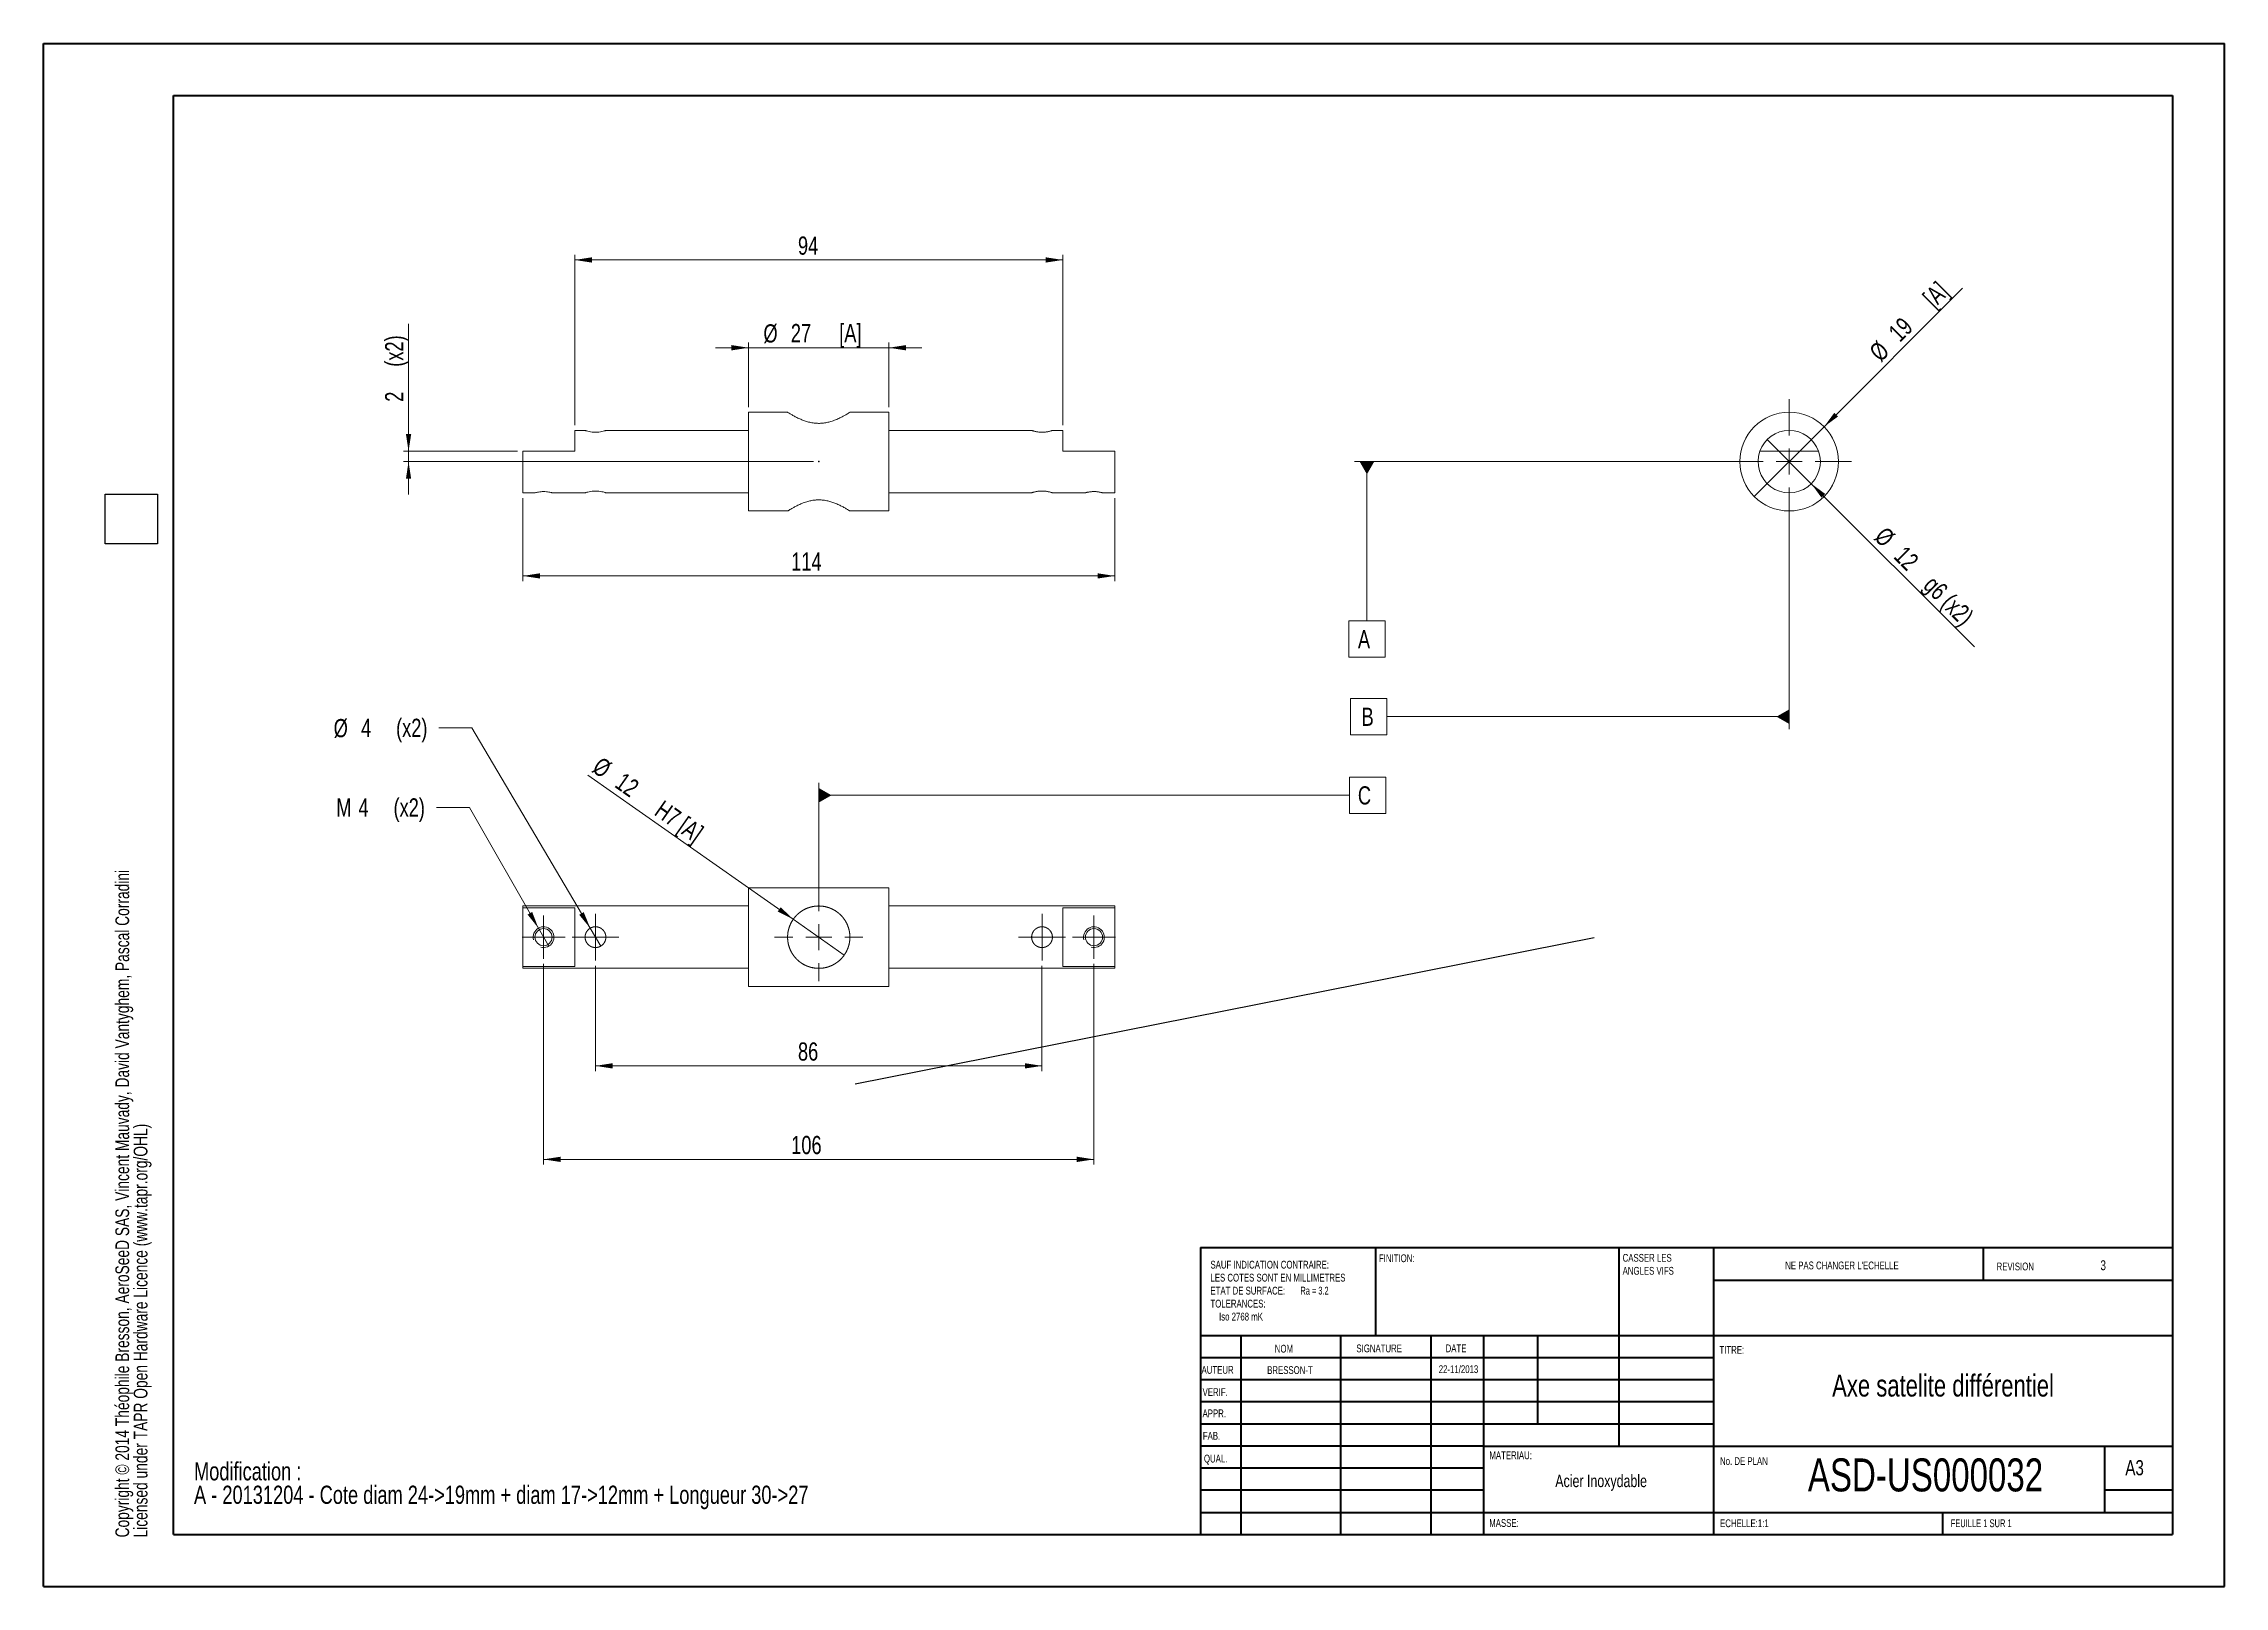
# Model space of a CAD drawing. Header units: millimetres. Extents: x 0 to 420, y 0 to 297.
import ezdxf

# ---------------------------------------------------------------- set-up
doc = ezdxf.new("R2010")
doc.units = ezdxf.units.MM
doc.header["$PDSIZE"] = -1
doc.styles.add('SLDTEXTSTYLE0', font='TXT', dxfattribs={"width": 0.75})
doc.styles.add('SLDTEXTSTYLE1', font='TXT', dxfattribs={"width": 0.7})
doc.styles.add('SLDTEXTSTYLE2', font='TXT', dxfattribs={"width": 0.6875})
doc.dimstyles.new('SLDDIMSTYLE0', dxfattribs={"dimtxt": 3.5, "dimasz": 3.302, "dimexe": 0, "dimexo": 0.0625, "dimgap": 0.875, "dimtad": 1, "dimrnd": 1e-09, "dimzin": 12, "dimdsep": 46, "dimtxsty": 'SLDTEXTSTYLE0', "dimsah": 1, "dimcen": 0.09, "dimadec": 0, "dimazin": 3, "dimtfac": 1, "dimtmove": 0, "dimatfit": 0, "dimfxl": 1, "dimfrac": 2, "dimtolj": 1, "dimtzin": 12, "dimarcsym": 0})
doc.dimstyles.new('SLDDIMSTYLE1', dxfattribs={"dimtxt": 3.5, "dimasz": 3.302, "dimexe": 0, "dimexo": 0.0625, "dimgap": 0.875, "dimtad": 0, "dimtih": 1, "dimtoh": 1, "dimrnd": 1e-09, "dimzin": 12, "dimdsep": 46, "dimtxsty": 'SLDTEXTSTYLE0', "dimsah": 1, "dimcen": 0.09, "dimadec": 0, "dimazin": 3, "dimtfac": 1, "dimtmove": 0, "dimatfit": 0, "dimfxl": 1, "dimfrac": 2, "dimtolj": 1, "dimtzin": 12, "dimarcsym": 0})
doc.dimstyles.new('SLDDIMSTYLE2', dxfattribs={"dimtxt": 3.5, "dimasz": 3.302, "dimexe": 0, "dimexo": 0.0625, "dimgap": 0.875, "dimtad": 0, "dimtih": 1, "dimtoh": 1, "dimrnd": 1e-09, "dimzin": 12, "dimdsep": 46, "dimtxsty": 'SLDTEXTSTYLE0', "dimsah": 1, "dimcen": 0.09, "dimadec": 0, "dimazin": 3, "dimtfac": 1, "dimtofl": 0, "dimtmove": 0, "dimatfit": 3, "dimfxl": 1, "dimfrac": 2, "dimtolj": 1, "dimtzin": 12, "dimarcsym": 0})
doc.dimstyles.new('SLDDIMSTYLE4', dxfattribs={"dimtxt": 3.5, "dimasz": 3.302, "dimexe": 0, "dimexo": 0.0625, "dimgap": 0.875, "dimtad": 1, "dimrnd": 1e-09, "dimzin": 12, "dimdsep": 46, "dimtxsty": 'SLDTEXTSTYLE0', "dimblk1": 'NONE', "dimsah": 1, "dimcen": 0, "dimadec": 0, "dimazin": 3, "dimtfac": 1, "dimtmove": 0, "dimatfit": 3, "dimldrblk": 'NONE', "dimfxl": 1, "dimfrac": 2, "dimtolj": 1, "dimtzin": 12, "dimarcsym": 0})
doc.dimstyles.new('SLDDIMSTYLE5', dxfattribs={"dimtxt": 3.5, "dimasz": 3.302, "dimexe": 0, "dimexo": 0.0625, "dimgap": 0.875, "dimtad": 0, "dimtih": 1, "dimtoh": 1, "dimrnd": 1e-09, "dimzin": 12, "dimdsep": 46, "dimtxsty": 'SLDTEXTSTYLE0', "dimblk1": 'NONE', "dimsah": 1, "dimcen": 0, "dimadec": 0, "dimazin": 3, "dimtfac": 1, "dimtmove": 0, "dimatfit": 3, "dimldrblk": 'NONE', "dimfxl": 1, "dimfrac": 2, "dimtolj": 1, "dimtzin": 12, "dimarcsym": 0})
doc.dimstyles.new('SLDDIMSTYLE6', dxfattribs={"dimtxt": 3.5, "dimasz": 3.302, "dimexe": 0, "dimexo": 0.0625, "dimgap": 0.875, "dimtad": 0, "dimtih": 1, "dimtoh": 1, "dimrnd": 1e-09, "dimzin": 12, "dimdsep": 46, "dimtxsty": 'SLDTEXTSTYLE0', "dimblk1": 'NONE', "dimsah": 1, "dimcen": 0, "dimadec": 0, "dimazin": 3, "dimtfac": 1, "dimtmove": 0, "dimatfit": 3, "dimldrblk": 'NONE', "dimfxl": 1, "dimfrac": 2, "dimtolj": 1, "dimtzin": 12, "dimarcsym": 0})
doc.dimstyles.new('SLDDIMSTYLE7', dxfattribs={"dimtxt": 0, "dimasz": 3.302, "dimexe": 0, "dimexo": 0.0625, "dimgap": 0, "dimtad": 0, "dimtih": 1, "dimtoh": 1, "dimdec": 0, "dimrnd": 1e-09, "dimzin": 0, "dimdsep": 46, "dimtxsty": 'Standard', "dimblk1": 'NONE', "dimblk2": 'NONE', "dimsah": 1, "dimcen": 0.09, "dimadec": 0, "dimazin": 0, "dimtfac": 3.302, "dimtdec": 0, "dimtofl": 0, "dimtmove": 0, "dimatfit": 3, "dimldrblk": 'NONE', "dimfxl": 1, "dimfrac": 2, "dimtolj": 1, "dimtzin": 0, "dimarcsym": 0})
doc.dimstyles.new('SLDDIMSTYLE8', dxfattribs={"dimtxt": 3.5, "dimasz": 3.302, "dimexe": 0, "dimexo": 0.0625, "dimgap": 0.875, "dimtad": 1, "dimrnd": 1e-09, "dimzin": 12, "dimdsep": 46, "dimtxsty": 'SLDTEXTSTYLE0', "dimblk1": 'NONE', "dimsah": 1, "dimcen": 0, "dimadec": 0, "dimazin": 3, "dimtfac": 1, "dimtmove": 0, "dimatfit": 3, "dimldrblk": 'NONE', "dimfxl": 1, "dimfrac": 2, "dimtolj": 1, "dimtzin": 12, "dimarcsym": 0})
doc.dimstyles.new('SLDDIMSTYLE9', dxfattribs={"dimtxt": 3.5, "dimasz": 3.302, "dimexe": 0, "dimexo": 0.0625, "dimgap": 0.875, "dimtad": 1, "dimrnd": 1e-09, "dimzin": 12, "dimdsep": 46, "dimtxsty": 'SLDTEXTSTYLE0', "dimblk1": 'NONE', "dimsah": 1, "dimcen": 0, "dimadec": 0, "dimazin": 3, "dimtfac": 1, "dimtmove": 0, "dimatfit": 3, "dimldrblk": 'NONE', "dimfxl": 1, "dimfrac": 2, "dimtolj": 1, "dimtzin": 12, "dimarcsym": 0})
picture_1 = doc.add_image_def('image1.bmp', size_in_pixel=(400, 420))

# ---------------------------------------------------------------- blocks, each defined once
blk = doc.blocks.new('SW_NOTE_0')
at = {"color": 0, "linetype": 'Continuous', "lineweight": 0, "char_height": 3.5, "attachment_point": 1, "style": 'SLDTEXTSTYLE0'}
for s, insert in [('Modification :', (0, 4.51)), ('A - 20131204 - Cote diam 24->19mm + diam 17->12mm + Longueur 30->27', (0, -0.01))]:
    blk.add_mtext(s, dxfattribs=dict(at, insert=insert))
blk = doc.blocks.new('SW_NOTE_1')
at = {"color": 0, "linetype": 'Continuous', "lineweight": 0, "char_height": 2.6458, "attachment_point": 1, "rotation": 90, "style": 'SLDTEXTSTYLE0'}
for s, insert in [('Copyright © 2014 Théophile Bresson, AeroSeeD SAS, Vincent Mauvady, David Vantyghem, Pascal Corradini', (-3.41, 0)), ('Licensed under TAPR Open Hardware Licence (www.tapr.org/OHL)', (0.12, 0))]:
    blk.add_mtext(s, dxfattribs=dict(at, insert=insert))
blk = doc.blocks.new('SW_NOTE_2')
at = {"color": 0, "linetype": 'Continuous', "lineweight": 0, "char_height": 1.5, "attachment_point": 1, "style": 'SLDTEXTSTYLE0'}
for s, insert in [('CASSER LES', (0, 1.93)), ('ANGLES VIFS', (0, -0.57))]:
    blk.add_mtext(s, dxfattribs=dict(at, insert=insert))
blk = doc.blocks.new('SW_NOTE_3')
at = {"color": 0, "linetype": 'Continuous', "lineweight": 0, "char_height": 1.5, "attachment_point": 1}
for s, insert, style in [('SAUF INDICATION CONTRAIRE:', (0, 1.93), 'SLDTEXTSTYLE0'), ('LES COTES SONT EN MILLIMETRES', (0, -0.57), 'SLDTEXTSTYLE0'), ('ETAT DE SURFACE:', (0, -3.07), 'SLDTEXTSTYLE0'), ('Ra = 3.2', (17.33, -3.07), 'SLDTEXTSTYLE2'), ('TOLERANCES:', (0, -5.57), 'SLDTEXTSTYLE0'), ('Iso 2768 mK', (1.66, -8.07), 'SLDTEXTSTYLE0')]:
    blk.add_mtext(s, dxfattribs=dict(at, insert=insert, style=style))
blk = doc.blocks.new('*D5')
at = {"color": 7, "linetype": 'Continuous', "lineweight": 0}
for p, q in [((70.36, 218.74), (70.36, 243.26)), ((91.36, 218.74), (69.36, 218.74)), ((70.36, 218.74), (70.36, 216.74)), ((148.36, 216.74), (69.36, 216.74)), ((70.36, 216.74), (70.36, 210.39))]:
    blk.add_line(p, q, dxfattribs=at)
for points in [[(70.36, 218.74), (70.87, 222.05), (69.86, 222.05)], [(70.36, 216.74), (69.86, 213.44), (70.87, 213.44)]]:
    blk.add_solid(points, dxfattribs=at)
at = {"color": 7, "linetype": 'Continuous', "lineweight": 0, "char_height": 3.5, "attachment_point": 1, "rotation": 90, "style": 'SLDTEXTSTYLE0'}
for s, insert in [('(x2)', (65.85, 235.01, 0.1)), ('2', (65.85, 228.27, 0.1))]:
    blk.add_mtext(s, dxfattribs=dict(at, insert=insert))
blk = doc.blocks.new('*D6')
at = {"color": 7, "linetype": 'Continuous', "lineweight": 0}
for p, q in [((135.86, 227.24), (135.86, 239.67)), ((162.86, 227.24), (162.86, 239.67)), ((135.86, 238.67), (129.51, 238.67)), ((135.86, 238.67), (162.86, 238.67)), ((162.86, 238.67), (169.21, 238.67))]:
    blk.add_line(p, q, dxfattribs=at)
for points in [[(135.86, 238.67), (132.56, 239.18), (132.56, 238.16)], [(162.86, 238.67), (166.17, 238.16), (166.17, 239.18)]]:
    blk.add_solid(points, dxfattribs=at)
at = {"color": 7, "linetype": 'Continuous', "lineweight": 0, "char_height": 3.5, "attachment_point": 1, "style": 'SLDTEXTSTYLE0'}
for s, insert in [('%%c', (138.71, 243.18, 0.1)), ('27', (143.99, 243.24, 0.1)), ('[A]', (153.31, 243.24, 0.1))]:
    blk.add_mtext(s, dxfattribs=dict(at, insert=insert))
blk = doc.blocks.new('*D7')
at = {"color": 7, "linetype": 'Continuous', "lineweight": 0}
for p, q in [((102.36, 223.74), (102.36, 256.57)), ((196.36, 223.74), (196.36, 256.57)), ((102.36, 255.57), (196.36, 255.57))]:
    blk.add_line(p, q, dxfattribs=at)
for points in [[(102.36, 255.57), (105.67, 255.06), (105.67, 256.08)], [(196.36, 255.57), (193.06, 256.08), (193.06, 255.06)]]:
    blk.add_solid(points, dxfattribs=at)
at = {"color": 7, "linetype": 'Continuous', "lineweight": 0, "insert": (145.36, 260.08, 0.1), "char_height": 3.5, "attachment_point": 1, "style": 'SLDTEXTSTYLE0'}
blk.add_mtext('94', dxfattribs=at)
blk = doc.blocks.new('*D8')
at = {"color": 7, "linetype": 'Continuous', "lineweight": 0}
for p, q in [((92.36, 209.74), (92.36, 193.74)), ((206.36, 209.74), (206.36, 193.74)), ((92.36, 194.74), (206.36, 194.74))]:
    blk.add_line(p, q, dxfattribs=at)
for points in [[(92.36, 194.74), (95.67, 194.24), (95.67, 195.25)], [(206.36, 194.74), (203.06, 195.25), (203.06, 194.24)]]:
    blk.add_solid(points, dxfattribs=at)
at = {"color": 7, "linetype": 'Continuous', "lineweight": 0, "insert": (144.06, 199.26, 0.1), "char_height": 3.5, "attachment_point": 1, "style": 'SLDTEXTSTYLE0'}
blk.add_mtext('114', dxfattribs=at)
blk = doc.blocks.new('*D10')
at = {"color": 7, "linetype": 'Continuous', "lineweight": 0}
for q in [(104.92, 156.39), (154.28, 121.75)]:
    blk.add_line((144.45, 128.64), q, dxfattribs=at)
blk.add_solid([(144.45, 128.64), (142.04, 130.96), (141.46, 130.13)], dxfattribs=at)
at = {"color": 7, "linetype": 'Continuous', "lineweight": 0, "char_height": 3.5, "attachment_point": 1, "rotation": 324.9346, "style": 'SLDTEXTSTYLE0'}
for s, insert in [('%%c', (107.51, 160.08, 0.1)), ('12', (111.86, 157.09, 0.1)), ('H7 [A]', (119.49, 151.73, 0.1))]:
    blk.add_mtext(s, dxfattribs=dict(at, insert=insert))
blk = doc.blocks.new('_NONE')
blk = doc.blocks.new('*D11')
at = {"color": 7, "linetype": 'Continuous', "lineweight": 0}
for p, q in [((106.36, 119.7), (106.36, 99.42)), ((192.36, 119.7), (192.36, 99.42)), ((106.36, 100.42), (192.36, 100.42))]:
    blk.add_line(p, q, dxfattribs=at)
for points in [[(106.36, 100.42), (109.67, 99.91), (109.67, 100.93)], [(192.36, 100.42), (189.06, 100.93), (189.06, 99.91)]]:
    blk.add_solid(points, dxfattribs=at)
at = {"color": 7, "linetype": 'Continuous', "lineweight": 0, "insert": (145.36, 104.93, 0.1), "char_height": 3.5, "attachment_point": 1, "style": 'SLDTEXTSTYLE0'}
blk.add_mtext('86', dxfattribs=at)
blk = doc.blocks.new('*D12')
at = {"color": 7, "linetype": 'Continuous', "lineweight": 0}
for p, q in [((96.36, 120.05), (96.36, 81.42)), ((202.36, 120.05), (202.36, 81.42)), ((96.36, 82.42), (202.36, 82.42))]:
    blk.add_line(p, q, dxfattribs=at)
for points in [[(96.36, 82.42), (99.67, 81.91), (99.67, 82.93)], [(202.36, 82.42), (199.06, 82.93), (199.06, 81.91)]]:
    blk.add_solid(points, dxfattribs=at)
at = {"color": 7, "linetype": 'Continuous', "lineweight": 0, "insert": (144.06, 86.93, 0.1), "char_height": 3.5, "attachment_point": 1, "style": 'SLDTEXTSTYLE0'}
blk.add_mtext('106', dxfattribs=at)
blk = doc.blocks.new('*D13')
at = {"color": 7, "linetype": 'Continuous', "lineweight": 0}
for p, q in [((82.56, 165.49), (76.21, 165.49)), ((105.35, 126.92), (82.56, 165.49)), ((107.38, 123.48), (105.35, 126.92))]:
    blk.add_line(p, q, dxfattribs=at)
blk.add_solid([(105.35, 126.92), (104.1, 130.02), (103.23, 129.5)], dxfattribs=at)
at = {"color": 7, "linetype": 'Continuous', "lineweight": 0, "char_height": 3.5, "attachment_point": 1, "style": 'SLDTEXTSTYLE0'}
for s, insert in [('%%c', (55.94, 167.19, 0.1)), ('4', (61.22, 167.25, 0.1)), ('(x2)', (67.96, 167.25, 0.1))]:
    blk.add_mtext(s, dxfattribs=dict(at, insert=insert))
blk = doc.blocks.new('*D14')
at = {"color": 7, "linetype": 'Continuous', "lineweight": 0}
for p, q in [((82.07, 150.19), (75.72, 150.19)), ((95.37, 126.93), (82.07, 150.19)), ((97.36, 123.46), (95.37, 126.93))]:
    blk.add_line(p, q, dxfattribs=at)
blk.add_solid([(95.37, 126.93), (94.17, 130.05), (93.29, 129.55)], dxfattribs=at)
at = {"color": 7, "linetype": 'Continuous', "lineweight": 0, "char_height": 3.5, "attachment_point": 1, "style": 'SLDTEXTSTYLE0'}
for s, insert in [('M', (56.44, 151.92, 0.1)), ('4', (60.72, 151.92, 0.1)), ('(x2)', (67.47, 151.92, 0.1))]:
    blk.add_mtext(s, dxfattribs=dict(at, insert=insert))
blk = doc.blocks.new('SW_CENTERMARKSYMBOL_0')
at = {"color": 0, "linetype": 'Continuous', "lineweight": 0}
for p, q in [((0, 5), (0, 8.5)), ((-5, 0), (-8.5, 0)), ((0, 0), (-2.5, 0)), ((0, 0), (0, 2.5)), ((0, 0), (0, -2.5)), ((0, 0), (2.5, 0)), ((5, 0), (8.5, 0)), ((0, -5), (0, -8.5))]:
    blk.add_line(p, q, dxfattribs=at)
blk = doc.blocks.new('SW_CENTERMARKSYMBOL_1')
at = {"color": 0, "linetype": 'Continuous', "lineweight": 0}
for p, q in [((0, 2.5), (0, 4.5)), ((-2.5, 0), (-4.5, 0)), ((0, 0), (-2.5, 0)), ((0, 0), (0, 2.5)), ((0, 0), (0, -2.5)), ((0, 0), (2.5, 0)), ((2.5, 0), (4.5, 0)), ((0, -2.5), (0, -4.5))]:
    blk.add_line(p, q, dxfattribs=at)
blk = doc.blocks.new('SW_CENTERMARKSYMBOL_2')
at = {"color": 0, "linetype": 'Continuous', "lineweight": 0}
for p, q in [((0, 2.5), (0, 4.5)), ((-2.5, 0), (-4.5, 0)), ((0, 0), (-2.5, 0)), ((0, 0), (0, 2.5)), ((0, 0), (0, -2.5)), ((0, 0), (2.5, 0)), ((2.5, 0), (4.5, 0)), ((0, -2.5), (0, -4.5))]:
    blk.add_line(p, q, dxfattribs=at)
blk = doc.blocks.new('SW_CENTERMARKSYMBOL_3')
at = {"color": 0, "linetype": 'Continuous', "lineweight": 0}
for p, q in [((-2.5, 0), (-4.15, 0)), ((0, 0), (-2.5, 0)), ((0, 2.5), (0, 4.15)), ((0, 0), (0, 2.5)), ((0, 0), (0, -2.5)), ((0, 0), (2.5, 0)), ((2.5, 0), (4.15, 0)), ((0, -2.5), (0, -4.15))]:
    blk.add_line(p, q, dxfattribs=at)
blk = doc.blocks.new('SW_CENTERMARKSYMBOL_4')
at = {"color": 0, "linetype": 'Continuous', "lineweight": 0}
for p, q in [((-2.5, 0), (-4.15, 0)), ((0, 0), (-2.5, 0)), ((0, 2.5), (0, 4.15)), ((0, 0), (0, 2.5)), ((0, 0), (0, -2.5)), ((0, 0), (2.5, 0)), ((2.5, 0), (4.15, 0)), ((0, -2.5), (0, -4.15))]:
    blk.add_line(p, q, dxfattribs=at)
blk = doc.blocks.new('SW_DATUMTAG_0')
at = {"color": 0, "linetype": 'Continuous', "lineweight": 0}
for p, q in [((-103.83, -16.03), (-103.83, 5.18)), ((-1.6, -0.72), (-1.6, 6.28)), ((-1.6, 6.28), (5.4, 6.28)), ((5.4, 6.28), (5.4, -0.72)), ((-103.83, 2.78), (-1.6, 2.78)), ((5.4, -0.72), (-1.6, -0.72))]:
    blk.add_line(p, q, dxfattribs=at)
blk.add_solid([(-103.83, 1.38), (-103.83, 4.18), (-101.38, 2.78)], dxfattribs=at)
at = {"color": 0, "linetype": 'Continuous', "lineweight": 0, "insert": (0, 4.51), "char_height": 3.5, "attachment_point": 1, "style": 'SLDTEXTSTYLE0'}
blk.add_mtext('C', dxfattribs=at)
blk = doc.blocks.new('*D21')
at = {"color": 7, "linetype": 'Continuous', "lineweight": 0}
for q in [(332.02, 220.99), (371.95, 181.06)]:
    blk.add_line((340.51, 212.5), q, dxfattribs=at)
blk.add_solid([(340.51, 212.5), (342.48, 209.81), (343.2, 210.53)], dxfattribs=at)
at = {"color": 7, "linetype": 'Continuous', "lineweight": 0, "char_height": 3.5, "attachment_point": 1, "rotation": 315, "style": 'SLDTEXTSTYLE0'}
for s, insert in [('%%c', (354.93, 204.45, 0.1)), ('12', (358.7, 200.76, 0.1)), ('g6 (x2)', (364.36, 195.09, 0.1))]:
    blk.add_mtext(s, dxfattribs=dict(at, insert=insert))
blk = doc.blocks.new('*D22')
at = {"color": 7, "linetype": 'Continuous', "lineweight": 0}
for q in [(369.67, 250.15), (329.55, 210.03)]:
    blk.add_line((342.98, 223.46), q, dxfattribs=at)
blk.add_solid([(342.98, 223.46), (345.68, 225.44), (344.96, 226.16)], dxfattribs=at)
at = {"color": 7, "linetype": 'Continuous', "lineweight": 0, "char_height": 3.5, "attachment_point": 1, "rotation": 45, "style": 'SLDTEXTSTYLE0'}
for s, insert in [('[A]', (361.7, 248.62, 0.1)), ('19', (355.1, 242.03, 0.1)), ('%%c', (351.41, 238.26, 0.1))]:
    blk.add_mtext(s, dxfattribs=dict(at, insert=insert))
blk = doc.blocks.new('SW_CENTERMARKSYMBOL_5')
at = {"color": 0, "linetype": 'Continuous', "lineweight": 0}
for p, q in [((0, 5), (0, 12)), ((-5, 0), (-12, 0)), ((0, 0), (-2.5, 0)), ((0, 0), (0, 2.5)), ((0, 0), (0, -2.5)), ((0, 0), (2.5, 0)), ((5, 0), (12, 0)), ((0, -5), (0, -12))]:
    blk.add_line(p, q, dxfattribs=at)
blk = doc.blocks.new('SW_DATUMTAG_1')
at = {"color": 0, "linetype": 'Continuous', "lineweight": 0}
for p, q in [((71.06, 36.95), (-0.67, 36.95)), ((1.73, 36.95), (1.73, 6.28)), ((-1.77, -0.72), (-1.77, 6.28)), ((-1.77, 6.28), (5.23, 6.28)), ((5.23, 6.28), (5.23, -0.72)), ((5.23, -0.72), (-1.77, -0.72))]:
    blk.add_line(p, q, dxfattribs=at)
blk.add_solid([(3.13, 36.95), (0.33, 36.95), (1.73, 34.5)], dxfattribs=at)
at = {"color": 0, "linetype": 'Continuous', "lineweight": 0, "insert": (0, 4.51), "char_height": 3.5, "attachment_point": 1, "style": 'SLDTEXTSTYLE0'}
blk.add_mtext('A', dxfattribs=at)
blk = doc.blocks.new('SW_DATUMTAG_2')
at = {"color": 0, "linetype": 'Continuous', "lineweight": 0}
for p, q in [((82.36, 39.88), (82.36, 0.38)), ((-2.16, -0.72), (-2.16, 6.28)), ((-2.16, 6.28), (4.84, 6.28)), ((4.84, 6.28), (4.84, -0.72)), ((82.36, 2.78), (4.84, 2.78)), ((4.84, -0.72), (-2.16, -0.72))]:
    blk.add_line(p, q, dxfattribs=at)
blk.add_solid([(82.36, 1.38), (82.36, 4.18), (79.91, 2.78)], dxfattribs=at)
at = {"color": 0, "linetype": 'Continuous', "lineweight": 0, "insert": (0, 4.51), "char_height": 3.5, "attachment_point": 1, "style": 'SLDTEXTSTYLE0'}
blk.add_mtext('B', dxfattribs=at)

msp = doc.modelspace()

# ---------------------------------------------------------------- linework, layer by layer
at = {"color": 7, "linetype": 'Continuous', "lineweight": 40}
for p, q in [((0.079, 0.215), (0.079, 297.215)), ((0.079, 297.215), (420.079, 297.215)), ((420.079, 0.215), (420.079, 297.215)), ((25.079, 10.215), (25.079, 287.215)), ((25.079, 287.215), (410.079, 287.215)), ((410.079, 287.215), (410.079, 10.215)), ((222.879, 65.465), (410.079, 65.465)), ((222.879, 65.465), (222.879, 10.215)), ((256.679, 48.465), (256.679, 65.465)), ((303.479, 65.465), (303.479, 27.215)), ((321.679, 65.465), (321.679, 10.215)), ((373.679, 59.09), (373.679, 65.465)), ((410.079, 59.09), (321.679, 59.09)), ((410.079, 48.465), (222.879, 48.465)), ((230.679, 48.465), (230.679, 10.215)), ((249.87, 48.465), (249.87, 10.215)), ((267.278, 48.465), (267.278, 10.215)), ((277.479, 10.215), (277.479, 48.465)), ((287.879, 31.465), (287.879, 48.465)), ((321.679, 44.215), (222.879, 44.215)), ((321.679, 39.965), (222.879, 39.965)), ((321.679, 35.715), (222.879, 35.715)), ((321.679, 31.465), (222.879, 31.465)), ((277.479, 27.215), (222.879, 27.215)), ((277.479, 27.215), (410.079, 27.215)), ((397.079, 14.465), (397.079, 27.215)), ((277.479, 22.965), (222.879, 22.965)), ((277.479, 18.715), (222.879, 18.715)), ((410.079, 18.715), (397.079, 18.715)), ((222.879, 14.465), (410.079, 14.465)), ((365.879, 10.215), (365.879, 14.465)), ((25.079, 10.215), (410.079, 10.215)), ((0.079, 0.215), (420.079, 0.215))]:
    msp.add_line(p, q, dxfattribs=at)
at = {"color": 7, "linetype": 'Continuous', "lineweight": 15}
for p, q in [((104.386, 222.745), (102.364, 222.745)), ((102.364, 222.745), (102.364, 218.745)), ((135.864, 222.745), (108.346, 222.745)), ((143.377, 226.245), (135.864, 226.245)), ((135.864, 226.245), (135.864, 207.245)), ((149.283, 224.115), (149.972, 224.137)), ((162.864, 226.245), (155.349, 226.245)), ((162.864, 226.245), (162.864, 207.245)), ((190.372, 222.745), (162.864, 222.745)), ((196.364, 222.745), (194.358, 222.745)), ((196.364, 218.745), (196.364, 222.745)), ((102.364, 218.745), (92.364, 218.745)), ((92.364, 218.745), (92.364, 210.745)), ((106.203, 222.411), (106.538, 222.412)), ((192.169, 222.407), (192.369, 222.402)), ((206.364, 218.745), (196.364, 218.745)), ((206.364, 218.745), (206.364, 210.745)), ((330.608, 218.745), (341.921, 218.745)), ((92.364, 210.745), (94.726, 210.745)), ((96.483, 210.971), (96.181, 210.969)), ((97.995, 210.745), (104.383, 210.745)), ((106.526, 211.079), (106.191, 211.078)), ((108.342, 210.745), (135.864, 210.745)), ((162.864, 210.745), (190.371, 210.745)), ((192.56, 211.082), (192.36, 211.088)), ((194.357, 210.745), (200.719, 210.745)), ((202.484, 210.973), (202.345, 210.976)), ((204.009, 210.745), (206.364, 210.745)), ((135.864, 207.245), (143.38, 207.245)), ((149.446, 209.374), (148.756, 209.353)), ((155.352, 207.245), (162.864, 207.245)), ((162.864, 134.697), (135.864, 134.697)), ((135.864, 134.697), (135.864, 115.697)), ((162.864, 134.697), (162.864, 115.697)), ((135.864, 131.197), (92.364, 131.197)), ((92.364, 131.197), (92.364, 130.854)), ((92.364, 130.854), (102.364, 130.854)), ((92.364, 130.854), (92.364, 119.54)), ((102.364, 130.854), (102.364, 119.54)), ((206.364, 131.197), (162.864, 131.197)), ((196.364, 130.854), (206.364, 130.854)), ((196.364, 119.54), (196.364, 130.854)), ((206.364, 131.197), (206.364, 130.854)), ((206.364, 119.54), (206.364, 130.854)), ((92.364, 119.54), (92.364, 119.197)), ((102.364, 119.54), (92.364, 119.54)), ((92.364, 119.197), (135.864, 119.197)), ((162.864, 119.197), (206.364, 119.197)), ((206.364, 119.54), (196.364, 119.54)), ((206.364, 119.54), (206.364, 119.197)), ((135.864, 115.697), (162.864, 115.697))]:
    msp.add_line(p, q, dxfattribs=at)
at = {"color": 7, "linetype": 'Continuous'}
for q in [(149.364, 216.821), (149.402, 216.745)]:
    msp.add_line((149.364, 216.745), q, dxfattribs=at)
at = {"color": 7, "linetype": 'Continuous', "lineweight": 15}
for centre, radius in [((336.265, 216.745), 9.5), ((96.364, 125.197), 1.65), ((202.364, 125.197), 1.65)]:
    msp.add_circle(centre, radius, dxfattribs=at)
for start, end in [(19.47122, 160.52878), (160.52878, 19.47122)]:
    msp.add_arc((336.265, 216.745), 6, start, end, dxfattribs=at)
at = {"color": 7, "linetype": 'Continuous', "lineweight": 0}
for centre in [(96.364, 125.197), (202.364, 125.197)]:
    msp.add_arc(centre, 2, 255, 195, dxfattribs=at)
at = {"color": 7, "linetype": 'Continuous', "lineweight": 15}
for points, knots in [([(106.364, 222.402), (106.147, 222.409), (105.712, 222.424), (105.126, 222.529), (104.671, 222.645), (104.396, 222.734), (104.389, 222.736), (104.386, 222.737)], [0, 0, 0, 0, 0.206602, 0.4129174, 0.6265862, 0.8457174, 1, 1, 1, 1]), ([(108.346, 222.739), (108.341, 222.737), (108.33, 222.733), (108.069, 222.649), (107.629, 222.535), (107.035, 222.425), (106.585, 222.409), (106.364, 222.402)], [0, 0, 0, 0, 0.15849068, 0.361609, 0.57228667, 0.79112584, 1, 1, 1, 1]), ([(149.364, 224.11), (149.072, 224.12), (148.476, 224.141), (147.619, 224.301), (146.809, 224.529), (146.04, 224.816), (145.314, 225.143), (144.638, 225.491), (144.055, 225.821), (143.639, 226.072), (143.399, 226.223), (143.384, 226.232), (143.377, 226.237)], [0, 0, 0, 0, 0.0904097, 0.1839937, 0.274283, 0.366629, 0.4693669, 0.5744509, 0.689213, 0.8080611, 0.9106919, 1, 1, 1, 1]), ([(155.349, 226.235), (155.35, 226.236), (155.352, 226.237), (155.207, 226.145), (154.941, 225.982), (154.559, 225.755), (154.057, 225.474), (153.414, 225.142), (152.628, 224.788), (151.772, 224.479), (150.906, 224.255), (150.235, 224.153), (149.716, 224.115), (149.482, 224.112), (149.364, 224.11)], [0, 0, 0, 0, 0.0577418, 0.1519068, 0.2398497, 0.3299131, 0.4269775, 0.5261927, 0.637334, 0.75161, 0.8385023, 0.9276679, 0.963733, 1, 1, 1, 1]), ([(192.364, 222.402), (192.257, 222.403), (192.039, 222.407), (191.724, 222.435), (191.424, 222.477), (191.149, 222.529), (190.902, 222.586), (190.693, 222.642), (190.527, 222.692), (190.418, 222.727), (190.365, 222.744), (190.37, 222.743), (190.372, 222.742)], [0, 0, 0, 0, 0.1017417, 0.2065468, 0.3082574, 0.4127294, 0.5180554, 0.6262762, 0.7341568, 0.8453822, 0.9494606, 1, 1, 1, 1]), ([(194.358, 222.743), (194.359, 222.743), (194.362, 222.744), (194.31, 222.727), (194.207, 222.694), (194.055, 222.648), (193.857, 222.594), (193.615, 222.536), (193.332, 222.481), (193.024, 222.437), (192.697, 222.407), (192.476, 222.404), (192.364, 222.402)], [0, 0, 0, 0, 0.054124, 0.1587834, 0.2589302, 0.3617868, 0.4656704, 0.5723434, 0.6801302, 0.7911494, 0.8940109, 1, 1, 1, 1]), ([(94.726, 210.748), (94.734, 210.75), (94.751, 210.755), (94.989, 210.817), (95.372, 210.896), (95.855, 210.963), (96.204, 210.972), (96.364, 210.976)], [0, 0, 0, 0, 0.1776974, 0.3845768, 0.5972885, 0.8149578, 1, 1, 1, 1]), ([(96.364, 210.976), (96.546, 210.971), (96.909, 210.961), (97.396, 210.889), (97.769, 210.81), (97.99, 210.751), (97.994, 210.75), (97.995, 210.75)], [0, 0, 0, 0, 0.2092598, 0.4183255, 0.6324272, 0.850119, 1, 1, 1, 1]), ([(104.383, 210.751), (104.388, 210.753), (104.399, 210.756), (104.66, 210.84), (105.1, 210.955), (105.694, 211.064), (106.144, 211.08), (106.364, 211.088)], [0, 0, 0, 0, 0.1584907, 0.3616091, 0.5722867, 0.791127, 1, 1, 1, 1]), ([(106.364, 211.088), (106.582, 211.08), (107.017, 211.065), (107.603, 210.96), (108.058, 210.844), (108.332, 210.756), (108.34, 210.753), (108.342, 210.752)], [0, 0, 0, 0, 0.2066029, 0.4129181, 0.6265866, 0.8457176, 1, 1, 1, 1]), ([(190.371, 210.747), (190.37, 210.747), (190.367, 210.745), (190.419, 210.763), (190.522, 210.796), (190.674, 210.841), (190.872, 210.896), (191.114, 210.953), (191.396, 211.008), (191.705, 211.052), (192.032, 211.082), (192.253, 211.086), (192.364, 211.088)], [0, 0, 0, 0, 0.054124, 0.1587835, 0.2589299, 0.3617869, 0.4656698, 0.5723436, 0.6801303, 0.7911484, 0.8940098, 1, 1, 1, 1]), ([(192.364, 211.088), (192.472, 211.086), (192.69, 211.082), (193.005, 211.054), (193.305, 211.013), (193.58, 210.961), (193.826, 210.903), (194.035, 210.847), (194.202, 210.797), (194.31, 210.763), (194.363, 210.745), (194.359, 210.747), (194.357, 210.747)], [0, 0, 0, 0, 0.1017406, 0.2065459, 0.3082566, 0.4127287, 0.5180548, 0.6262757, 0.7341565, 0.845382, 0.9494605, 1, 1, 1, 1]), ([(200.719, 210.746), (200.719, 210.746), (200.72, 210.746), (200.772, 210.76), (200.867, 210.785), (201.002, 210.818), (201.175, 210.856), (201.383, 210.895), (201.623, 210.93), (201.872, 210.957), (202.123, 210.973), (202.283, 210.975), (202.364, 210.976)], [0, 0, 0, 0, 0.0722464, 0.1779695, 0.2799743, 0.384784, 0.4896601, 0.597436, 0.7046669, 0.8151123, 0.9065036, 1, 1, 1, 1]), ([(202.364, 210.976), (202.454, 210.975), (202.636, 210.972), (202.899, 210.953), (203.149, 210.925), (203.377, 210.889), (203.581, 210.85), (203.751, 210.812), (203.886, 210.779), (203.973, 210.756), (204.015, 210.745), (204.01, 210.746), (204.009, 210.746)], [0, 0, 0, 0, 0.1030671, 0.2091985, 0.3122441, 0.4181479, 0.523669, 0.6321433, 0.7393408, 0.8497949, 0.9543576, 1, 1, 1, 1]), ([(143.38, 207.254), (143.379, 207.254), (143.376, 207.252), (143.522, 207.344), (143.788, 207.507), (144.17, 207.734), (144.672, 208.016), (145.315, 208.347), (146.101, 208.702), (146.956, 209.011), (147.823, 209.234), (148.493, 209.336), (149.013, 209.374), (149.247, 209.378), (149.364, 209.379)], [0, 0, 0, 0, 0.0577418, 0.1519068, 0.2398497, 0.3299131, 0.4269775, 0.5261927, 0.637334, 0.75161, 0.8385023, 0.9276679, 0.963733, 1, 1, 1, 1]), ([(149.364, 209.379), (149.657, 209.369), (150.253, 209.348), (151.11, 209.188), (151.919, 208.96), (152.688, 208.674), (153.415, 208.347), (154.091, 207.998), (154.674, 207.668), (155.09, 207.417), (155.33, 207.267), (155.345, 207.257), (155.352, 207.252)], [0, 0, 0, 0, 0.0904097, 0.1839937, 0.274283, 0.366629, 0.4693669, 0.5744509, 0.689213, 0.8080611, 0.9106919, 1, 1, 1, 1]), ([(149.773, 119.197), (148.956, 119.197), (148.557, 119.238), (147.778, 119.397), (147.395, 119.516), (146.678, 119.818), (146.339, 120.001), (145.7, 120.43), (145.407, 120.671), (144.867, 121.207), (144.619, 121.505), (144.187, 122.141), (144.001, 122.479), (143.693, 123.199), (143.571, 123.586), (143.409, 124.366), (143.366, 124.764), (143.364, 125.373), (143.373, 125.578), (143.412, 125.98), (143.442, 126.178), (143.56, 126.767), (143.679, 127.154), (143.984, 127.881), (144.169, 128.223), (144.603, 128.868), (144.847, 129.164), (145.25, 129.568), (145.391, 129.696), (145.685, 129.94), (145.84, 130.056), (146.314, 130.378), (146.649, 130.561), (147.362, 130.866), (147.745, 130.988), (148.331, 131.111), (148.529, 131.142), (148.93, 131.185), (149.134, 131.196), (149.745, 131.199), (150.145, 131.159), (150.735, 131.042), (150.931, 130.992), (151.31, 130.876), (151.494, 130.81), (152.035, 130.584), (152.379, 130.399), (153.016, 129.973), (153.311, 129.733), (153.856, 129.193), (154.103, 128.897), (154.536, 128.264), (154.723, 127.925), (155.037, 127.193), (155.156, 126.815), (155.278, 126.23), (155.309, 126.033), (155.352, 125.63), (155.364, 125.425), (155.366, 124.816), (155.327, 124.415), (155.208, 123.822), (155.158, 123.625), (155.041, 123.243), (154.973, 123.056), (154.744, 122.511), (154.555, 122.163), (154.122, 121.521), (153.879, 121.226), (153.472, 120.819), (153.329, 120.689), (153.034, 120.446), (152.881, 120.332), (152.407, 120.012), (152.07, 119.827), (151.345, 119.519), (150.968, 119.401), (150.184, 119.24), (149.773, 119.197), (148.956, 119.197)], [-0.03125, -0.03125, 0, 0, 0.03125, 0.03125, 0.0625, 0.0625, 0.09375, 0.09375, 0.125, 0.125, 0.15625, 0.15625, 0.1875, 0.1875, 0.21875, 0.21875, 0.25, 0.25, 0.265625, 0.265625, 0.28125, 0.28125, 0.3125, 0.3125, 0.34375, 0.34375, 0.375, 0.375, 0.390625, 0.390625, 0.40625, 0.40625, 0.4375, 0.4375, 0.46875, 0.46875, 0.484375, 0.484375, 0.5, 0.5, 0.53125, 0.53125, 0.546875, 0.546875, 0.5625, 0.5625, 0.59375, 0.59375, 0.625, 0.625, 0.65625, 0.65625, 0.6875, 0.6875, 0.71875, 0.71875, 0.734375, 0.734375, 0.75, 0.75, 0.78125, 0.78125, 0.796875, 0.796875, 0.8125, 0.8125, 0.84375, 0.84375, 0.875, 0.875, 0.890625, 0.890625, 0.90625, 0.90625, 0.9375, 0.9375, 0.96875, 0.96875, 1, 1, 1.03125, 1.03125]), ([(106.498, 123.197), (106.231, 123.197), (106.101, 123.21), (105.844, 123.261), (105.716, 123.3), (105.475, 123.401), (105.36, 123.463), (105.143, 123.608), (105.042, 123.691), (104.767, 123.966), (104.618, 124.187), (104.468, 124.548), (104.429, 124.675), (104.377, 124.934), (104.365, 125.064), (104.364, 125.327), (104.378, 125.461), (104.429, 125.718), (104.467, 125.843), (104.568, 126.087), (104.631, 126.202), (104.775, 126.418), (104.859, 126.52), (105.043, 126.704), (105.143, 126.786), (105.359, 126.931), (105.476, 126.993), (105.716, 127.093), (105.841, 127.132), (106.1, 127.184), (106.232, 127.197), (106.626, 127.197), (106.891, 127.144), (107.253, 126.994), (107.37, 126.931), (107.586, 126.786), (107.686, 126.704), (107.963, 126.427), (108.11, 126.209), (108.261, 125.844), (108.3, 125.719), (108.351, 125.462), (108.364, 125.329), (108.364, 125.065), (108.352, 124.935), (108.3, 124.676), (108.261, 124.549), (108.111, 124.187), (107.962, 123.966), (107.687, 123.691), (107.585, 123.607), (107.369, 123.463), (107.254, 123.401), (107.013, 123.3), (106.885, 123.261), (106.628, 123.21), (106.498, 123.197), (106.231, 123.197)], [-0.03125, -0.03125, 0, 0, 0.03125, 0.03125, 0.0625, 0.0625, 0.09375, 0.09375, 0.125, 0.125, 0.1875, 0.1875, 0.21875, 0.21875, 0.25, 0.25, 0.28125, 0.28125, 0.3125, 0.3125, 0.34375, 0.34375, 0.375, 0.375, 0.40625, 0.40625, 0.4375, 0.4375, 0.46875, 0.46875, 0.5, 0.5, 0.5625, 0.5625, 0.59375, 0.59375, 0.625, 0.625, 0.6875, 0.6875, 0.71875, 0.71875, 0.75, 0.75, 0.78125, 0.78125, 0.8125, 0.8125, 0.875, 0.875, 0.90625, 0.90625, 0.9375, 0.9375, 0.96875, 0.96875, 1, 1, 1.03125, 1.03125]), ([(192.498, 123.197), (192.231, 123.197), (192.101, 123.21), (191.844, 123.261), (191.716, 123.3), (191.475, 123.401), (191.36, 123.463), (191.143, 123.608), (191.042, 123.691), (190.767, 123.966), (190.618, 124.187), (190.468, 124.548), (190.429, 124.675), (190.377, 124.934), (190.365, 125.064), (190.364, 125.327), (190.378, 125.461), (190.429, 125.718), (190.467, 125.843), (190.568, 126.087), (190.631, 126.202), (190.775, 126.418), (190.859, 126.52), (191.043, 126.704), (191.143, 126.786), (191.359, 126.931), (191.476, 126.993), (191.716, 127.093), (191.841, 127.132), (192.1, 127.184), (192.232, 127.197), (192.626, 127.197), (192.891, 127.144), (193.253, 126.994), (193.37, 126.931), (193.586, 126.786), (193.686, 126.704), (193.963, 126.427), (194.11, 126.209), (194.261, 125.844), (194.3, 125.719), (194.351, 125.462), (194.364, 125.329), (194.364, 125.065), (194.352, 124.935), (194.3, 124.676), (194.261, 124.549), (194.111, 124.187), (193.962, 123.966), (193.687, 123.691), (193.585, 123.607), (193.369, 123.463), (193.254, 123.401), (193.013, 123.3), (192.885, 123.261), (192.628, 123.21), (192.498, 123.197), (192.231, 123.197)], [-0.03125, -0.03125, 0, 0, 0.03125, 0.03125, 0.0625, 0.0625, 0.09375, 0.09375, 0.125, 0.125, 0.1875, 0.1875, 0.21875, 0.21875, 0.25, 0.25, 0.28125, 0.28125, 0.3125, 0.3125, 0.34375, 0.34375, 0.375, 0.375, 0.40625, 0.40625, 0.4375, 0.4375, 0.46875, 0.46875, 0.5, 0.5, 0.5625, 0.5625, 0.59375, 0.59375, 0.625, 0.625, 0.6875, 0.6875, 0.71875, 0.71875, 0.75, 0.75, 0.78125, 0.78125, 0.8125, 0.8125, 0.875, 0.875, 0.90625, 0.90625, 0.9375, 0.9375, 0.96875, 0.96875, 1, 1, 1.03125, 1.03125])]:
    msp.add_open_spline(points, degree=3, knots=knots, dxfattribs=at)
at = {"color": 7, "linetype": 'Continuous'}
msp.add_point((149.364, 216.745), dxfattribs=at)

# ---------------------------------------------------------------- block references
at = {"color": 7, "linetype": 'Continuous', "lineweight": 0}
for name, p in [('SW_CENTERMARKSYMBOL_5', (336.265, 216.745)), ('SW_DATUMTAG_1', (253.208, 179.792)), ('SW_DATUMTAG_2', (253.907, 164.868)), ('SW_DATUMTAG_0', (253.197, 149.73)), ('SW_NOTE_1', (17.313, 9.633)), ('SW_CENTERMARKSYMBOL_0', (149.364, 125.197)), ('SW_CENTERMARKSYMBOL_4', (96.364, 125.197)), ('SW_CENTERMARKSYMBOL_1', (106.364, 125.197)), ('SW_CENTERMARKSYMBOL_2', (192.364, 125.197)), ('SW_CENTERMARKSYMBOL_3', (202.364, 125.197)), ('SW_NOTE_2', (304.188, 62.284)), ('SW_NOTE_3', (224.804, 60.966)), ('SW_NOTE_0', (29.044, 19.612))]:
    msp.add_blockref(name, p, dxfattribs=at)

# ---------------------------------------------------------------- texts
for s, insert, char_height, attachment_point, style in [('FINITION:', (257.25, 64.134), 1.5, 1, 'SLDTEXTSTYLE0'), ('3', (396.742, 62.99), 1.905, 2, 'SLDTEXTSTYLE0'), ("NE PAS CHANGER L'ECHELLE", (335.493, 62.748), 1.5, 1, 'SLDTEXTSTYLE0'), ('REVISION', (376.206, 62.55), 1.5, 1, 'SLDTEXTSTYLE0'), ('NOM', (237.201, 46.716), 1.5, 1, 'SLDTEXTSTYLE0'), ('SIGNATURE', (252.912, 46.777), 1.5, 1, 'SLDTEXTSTYLE0'), ('DATE', (270.094, 46.791), 1.5, 1, 'SLDTEXTSTYLE0'), ('TITRE:', (322.835, 46.493), 1.5, 1, 'SLDTEXTSTYLE0'), ('AUTEUR', (223.091, 42.644), 1.5, 1, 'SLDTEXTSTYLE0'), ('BRESSON-T', (240.114, 42.598), 1.4986, 2, 'SLDTEXTSTYLE0'), ('22-11/2013', (272.576, 42.774), 1.4986, 2, 'SLDTEXTSTYLE0'), ('VERIF.', (223.289, 38.369), 1.5, 1, 'SLDTEXTSTYLE0'), ('Axe satelite différentiel', (365.899, 40.991), 4.23333, 2, 'SLDTEXTSTYLE0'), ('APPR.', (223.281, 34.279), 1.5, 1, 'SLDTEXTSTYLE0'), ('FAB.', (223.334, 29.948), 1.5, 1, 'SLDTEXTSTYLE0'), ('QUAL.', (223.548, 25.564), 1.5, 1, 'SLDTEXTSTYLE0'), ('MATERIAU:', (278.525, 26.201), 1.5, 1, 'SLDTEXTSTYLE0'), ('Acier Inoxydable', (300.045, 21.7), 2.38125, 2, 'SLDTEXTSTYLE0'), ('No. DE PLAN', (322.953, 25.083), 1.5, 1, 'SLDTEXTSTYLE0'), ('ASD-US000032', (362.518, 24.847), 6.35, 2, 'SLDTEXTSTYLE0'), ('A3', (401, 24.515), 2.9104, 1, 'SLDTEXTSTYLE0'), ('MASSE:', (278.497, 13.164), 1.4986, 1, 'SLDTEXTSTYLE0'), ('ECHELLE:1:1', (322.953, 13.115), 1.5, 1, 'SLDTEXTSTYLE0'), ('FEUILLE 1 SUR 1', (367.357, 13.115), 1.5, 1, 'SLDTEXTSTYLE1')]:
    msp.add_mtext(s, dxfattribs=dict(at, insert=insert, char_height=char_height, attachment_point=attachment_point, style=style))

# ---------------------------------------------------------------- dimensions: what is measured, and where the dimension line sits
for base, p1, p2, picture, middle in [((196.364, 258.345), (102.364, 222.745), (196.364, 222.745), '*D7', (149.364, 258.345)), ((206.364, 197.523), (92.364, 210.745), (206.364, 210.745), '*D8', (149.364, 197.523)), ((202.364, 85.197), (96.364, 121.047), (202.364, 121.047), '*D12', (149.364, 85.197)), ((192.364, 103.197), (106.364, 120.697), (192.364, 120.697), '*D11', (149.364, 103.197))]:
    dim = msp.add_linear_dim(base=base, p1=p1, p2=p2, dimstyle='SLDDIMSTYLE2', dxfattribs=at)
    dim.commit()
    dim.dimension.update_dxf_attribs({"geometry": picture, "text_midpoint": middle, "dimtype": 160})
for p1, p2, text, dimstyle, picture, middle in [((329.547, 210.027), (342.982, 223.462), '<> [A]', 'SLDDIMSTYLE9', '*D22', (362.205, 242.685)), ((332.022, 220.987), (340.507, 212.502), '<>g6 (x2)', 'SLDDIMSTYLE8', '*D21', (361.923, 191.086)), ((107.382, 123.475), (105.347, 126.919), '<> (x2)', 'SLDDIMSTYLE5', '*D13', (66.076, 165.485)), ((154.275, 121.75), (144.453, 128.644), '<>H7 [A]', 'SLDDIMSTYLE4', '*D10', (116.455, 148.297))]:
    dim = msp.add_diameter_dim_2p(p1=p1, p2=p2, text=text, dimstyle=dimstyle, dxfattribs=at)
    dim.commit()
    dim.dimension.update_dxf_attribs({"geometry": picture, "text_midpoint": middle, "dimtype": 163})
dim = msp.add_linear_dim(base=(70.364, 216.745), p1=(92.364, 218.745), p2=(149.364, 216.745), angle=90, text='<> (x2)', dimstyle='SLDDIMSTYLE0', dxfattribs=at)
dim.commit()
dim.dimension.update_dxf_attribs({"geometry": '*D5', "text_midpoint": (70.364, 235.766), "dimtype": 160})
dim = msp.add_linear_dim(base=(162.864, 241.476), p1=(135.864, 226.245), p2=(162.864, 226.245), text='%%c<> [A]', dimstyle='SLDDIMSTYLE1', dxfattribs=at)
dim.commit()
dim.dimension.update_dxf_attribs({"geometry": '*D6', "text_midpoint": (149.364, 241.476), "dimtype": 160})
dim = msp.add_diameter_dim_2p(p1=(97.358, 123.461), p2=(95.371, 126.933), text='M<> (x2)', dimstyle='SLDDIMSTYLE6', override={"dimpost": '<>'}, dxfattribs=at)
dim.commit()
dim.dimension.update_dxf_attribs({"geometry": '*D14', "text_midpoint": (66.076, 150.186), "dimtype": 163})

# ---------------------------------------------------------------- pictures from other files: only their frames are drawn
image = msp.add_image(picture_1, insert=(21.998, 200.895), size_in_units=(9.558, 10.036), rotation=90)
image.dxf.flags = 7

# ---------------------------------------------------------------- leaders
at = {"color": 7, "linetype": 'Continuous', "lineweight": 0, "has_arrowhead": 0}
msp.add_leader([(298.729, 125.097), (156.364, 96.919)], dimstyle='SLDDIMSTYLE7', dxfattribs=at)

doc.saveas('drawing.dxf')
